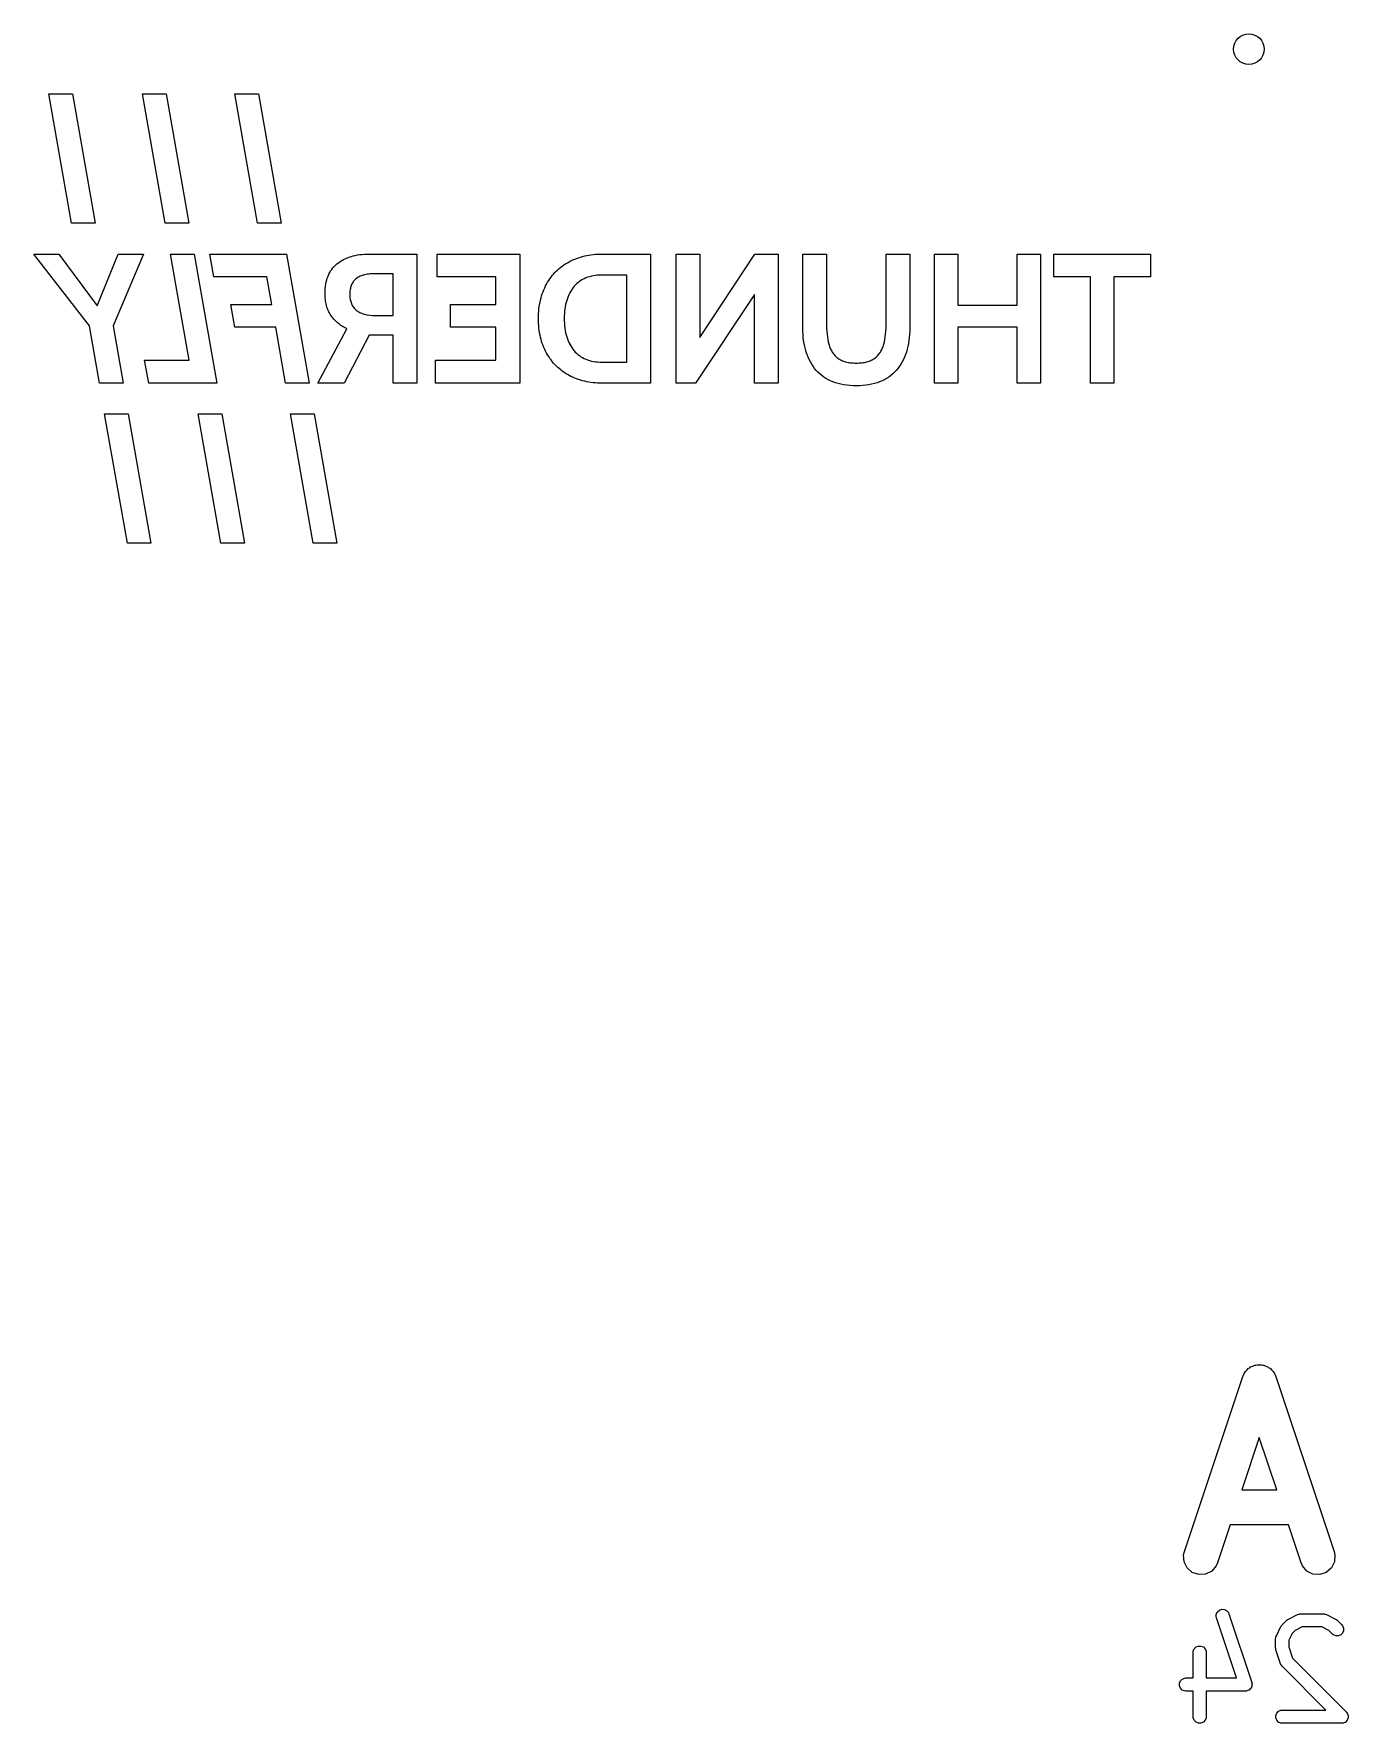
# Model space of a CAD drawing. Extents: x 4.93 to 6.58, y -5.82 to -4.17.
# Drawn here: x 4.926 to 5.517, y -4.97 to -4.21 of the extents above; entities that cross this region are included whole.
import ezdxf

# ---------------------------------------------------------------- set-up
doc = ezdxf.new("R2010")
doc.units = 0
doc.header["$MEASUREMENT"] = 0
doc.layers.add('BLACK', color=7, linetype='CONTINUOUS')

msp = doc.modelspace()

# ---------------------------------------------------------------- linework, layer by layer
at = {"layer": 'BLACK', "linetype": 'CONTINUOUS'}
for p, q in [((4.94272, -4.2948), (4.93251, -4.23669)), ((4.93251, -4.23669), (4.94313, -4.23669)), ((4.94313, -4.23669), (4.95334, -4.2948)), ((4.98479, -4.2948), (4.97458, -4.23669)), ((4.97458, -4.23669), (4.98521, -4.23669)), ((4.98521, -4.23669), (4.99542, -4.2948)), ((5.02642, -4.2948), (5.01621, -4.23669)), ((5.01621, -4.23669), (5.02684, -4.23669)), ((5.02684, -4.23669), (5.03704, -4.2948)), ((4.95334, -4.2948), (4.94272, -4.2948)), ((4.99542, -4.2948), (4.98479, -4.2948)), ((5.03704, -4.2948), (5.02642, -4.2948)), ((4.95077, -4.34107), (4.92571, -4.3087)), ((4.92571, -4.3087), (4.93699, -4.3087)), ((4.93699, -4.3087), (4.95426, -4.33194)), ((4.95426, -4.33194), (4.96372, -4.3087)), ((4.97501, -4.3087), (4.9614, -4.34107)), ((4.96372, -4.3087), (4.97501, -4.3087)), ((4.99565, -4.35651), (4.98726, -4.3087)), ((4.98726, -4.3087), (4.99789, -4.3087)), ((4.99789, -4.3087), (5.0081, -4.3668)), ((5.00679, -4.31899), (5.00497, -4.3087)), ((5.00497, -4.3087), (5.03941, -4.3087)), ((5.03941, -4.3087), (5.04962, -4.3668)), ((5.05929, -4.31633), (5.05977, -4.31563)), ((5.05977, -4.31563), (5.0603, -4.31496)), ((5.0603, -4.31496), (5.06086, -4.31432)), ((5.06086, -4.31432), (5.06147, -4.31371)), ((5.06147, -4.31371), (5.06212, -4.31314)), ((5.06212, -4.31314), (5.0628, -4.3126)), ((5.0628, -4.3126), (5.06352, -4.3121)), ((5.06352, -4.3121), (5.06426, -4.31163)), ((5.06426, -4.31163), (5.06504, -4.3112)), ((5.06504, -4.3112), (5.06585, -4.3108)), ((5.06585, -4.3108), (5.06669, -4.31043)), ((5.06669, -4.31043), (5.06756, -4.31011)), ((5.06756, -4.31011), (5.06846, -4.30981)), ((5.06846, -4.30981), (5.06939, -4.30955)), ((5.06939, -4.30955), (5.07035, -4.30932)), ((5.07035, -4.30932), (5.07134, -4.30913)), ((5.07134, -4.30913), (5.07237, -4.30898)), ((5.07237, -4.30898), (5.07342, -4.30886)), ((5.07342, -4.30886), (5.07451, -4.30877)), ((5.07451, -4.30877), (5.07562, -4.30872)), ((5.07562, -4.30872), (5.07677, -4.3087)), ((5.07677, -4.3087), (5.09802, -4.3087)), ((5.09802, -4.3087), (5.09802, -4.33634)), ((5.10725, -4.31899), (5.10725, -4.3087)), ((5.10725, -4.3087), (5.14443, -4.3087)), ((5.14443, -4.3087), (5.14443, -4.3668)), ((5.16081, -4.31644), (5.16146, -4.31583)), ((5.16146, -4.31583), (5.16213, -4.31523)), ((5.16213, -4.31523), (5.16282, -4.31467)), ((5.16282, -4.31467), (5.16353, -4.31412)), ((5.16353, -4.31412), (5.16427, -4.3136)), ((5.16427, -4.3136), (5.16503, -4.31311)), ((5.16503, -4.31311), (5.16581, -4.31263)), ((5.16581, -4.31263), (5.16661, -4.31219)), ((5.16661, -4.31219), (5.16743, -4.31176)), ((5.16743, -4.31176), (5.16827, -4.31137)), ((5.16827, -4.31137), (5.16912, -4.311)), ((5.16912, -4.311), (5.16998, -4.31066)), ((5.16998, -4.31066), (5.17086, -4.31035)), ((5.17086, -4.31035), (5.17175, -4.31006)), ((5.17175, -4.31006), (5.17266, -4.3098)), ((5.17266, -4.3098), (5.17358, -4.30957)), ((5.17358, -4.30957), (5.17451, -4.30937)), ((5.17451, -4.30937), (5.17546, -4.30919)), ((5.17546, -4.30919), (5.17642, -4.30904)), ((5.17642, -4.30904), (5.17739, -4.30892)), ((5.17739, -4.30892), (5.17838, -4.30882)), ((5.17838, -4.30882), (5.17938, -4.30875)), ((5.17938, -4.30875), (5.1804, -4.30871)), ((5.1804, -4.30871), (5.18143, -4.3087)), ((5.18143, -4.3087), (5.20318, -4.3087)), ((5.20318, -4.3087), (5.20318, -4.35734)), ((5.21476, -4.3668), (5.21476, -4.3087)), ((5.21476, -4.3087), (5.22539, -4.3087)), ((5.22539, -4.34622), (5.25021, -4.3087)), ((5.22539, -4.3087), (5.22539, -4.34622)), ((5.25021, -4.3087), (5.26067, -4.3087)), ((5.26067, -4.3087), (5.26067, -4.3668)), ((5.27172, -4.3419), (5.27172, -4.3087)), ((5.27172, -4.3087), (5.28235, -4.3087)), ((5.28235, -4.3087), (5.28235, -4.33916)), ((5.30924, -4.33916), (5.30924, -4.3087)), ((5.30924, -4.3087), (5.31987, -4.3087)), ((5.31987, -4.3087), (5.31987, -4.3419)), ((5.33092, -4.3668), (5.33092, -4.3087)), ((5.33092, -4.3087), (5.34155, -4.3087)), ((5.34155, -4.3087), (5.34155, -4.33169)), ((5.36811, -4.33169), (5.36811, -4.3087)), ((5.36811, -4.3087), (5.37873, -4.3087)), ((5.37873, -4.3087), (5.37873, -4.3668)), ((5.38469, -4.31899), (5.38469, -4.3087)), ((5.38469, -4.3087), (5.42819, -4.3087)), ((5.42819, -4.3087), (5.42819, -4.31899)), ((5.03053, -4.31899), (5.00679, -4.31899)), ((5.03277, -4.33136), (5.03053, -4.31899)), ((5.05684, -4.32419), (5.05695, -4.32318)), ((5.05695, -4.32318), (5.0571, -4.32221)), ((5.0571, -4.32221), (5.05728, -4.32127)), ((5.05728, -4.32127), (5.05751, -4.32036)), ((5.05751, -4.32036), (5.05779, -4.31949)), ((5.05779, -4.31949), (5.0581, -4.31865)), ((5.0581, -4.31865), (5.05845, -4.31784)), ((5.05845, -4.31784), (5.05885, -4.31707)), ((5.05885, -4.31707), (5.05929, -4.31633)), ((5.06839, -4.32331), (5.06826, -4.32376)), ((5.06855, -4.32286), (5.06839, -4.32331)), ((5.06873, -4.32244), (5.06855, -4.32286)), ((5.06892, -4.32203), (5.06873, -4.32244)), ((5.06914, -4.32164), (5.06892, -4.32203)), ((5.06938, -4.32127), (5.06914, -4.32164)), ((5.06964, -4.32091), (5.06938, -4.32127)), ((5.06992, -4.32057), (5.06964, -4.32091)), ((5.07022, -4.32025), (5.06992, -4.32057)), ((5.07054, -4.31995), (5.07022, -4.32025)), ((5.07089, -4.31966), (5.07054, -4.31995)), ((5.07126, -4.31939), (5.07089, -4.31966)), ((5.07165, -4.31914), (5.07126, -4.31939)), ((5.07208, -4.31891), (5.07165, -4.31914)), ((5.07253, -4.3187), (5.07208, -4.31891)), ((5.073, -4.31851), (5.07253, -4.3187)), ((5.0735, -4.31833), (5.073, -4.31851)), ((5.07403, -4.31817), (5.0735, -4.31833)), ((5.07458, -4.31803), (5.07403, -4.31817)), ((5.07516, -4.31791), (5.07458, -4.31803)), ((5.07576, -4.31781), (5.07516, -4.31791)), ((5.07639, -4.31773), (5.07576, -4.31781)), ((5.07705, -4.31767), (5.07639, -4.31773)), ((5.07773, -4.31762), (5.07705, -4.31767)), ((5.07844, -4.31759), (5.07773, -4.31762)), ((5.07917, -4.31758), (5.07844, -4.31759)), ((5.08739, -4.31758), (5.07917, -4.31758)), ((5.08739, -4.33634), (5.08739, -4.31758)), ((5.13356, -4.31899), (5.10725, -4.31899)), ((5.13356, -4.33136), (5.13356, -4.31899)), ((5.15559, -4.32391), (5.156, -4.32306)), ((5.156, -4.32306), (5.15645, -4.32223)), ((5.15645, -4.32223), (5.15691, -4.32142)), ((5.15691, -4.32142), (5.1574, -4.32064)), ((5.1574, -4.32064), (5.15792, -4.31988)), ((5.15792, -4.31988), (5.15845, -4.31914)), ((5.15845, -4.31914), (5.15901, -4.31843)), ((5.15901, -4.31843), (5.15959, -4.31774)), ((5.15959, -4.31774), (5.16019, -4.31708)), ((5.16019, -4.31708), (5.16081, -4.31644)), ((5.16877, -4.32335), (5.16824, -4.32401)), ((5.16933, -4.32272), (5.16877, -4.32335)), ((5.16992, -4.32214), (5.16933, -4.32272)), ((5.17054, -4.32159), (5.16992, -4.32214)), ((5.1712, -4.32108), (5.17054, -4.32159)), ((5.17188, -4.32062), (5.1712, -4.32108)), ((5.17259, -4.32019), (5.17188, -4.32062)), ((5.17334, -4.3198), (5.17259, -4.32019)), ((5.17412, -4.31946), (5.17334, -4.3198)), ((5.17492, -4.31916), (5.17412, -4.31946)), ((5.17576, -4.31889), (5.17492, -4.31916)), ((5.17663, -4.31867), (5.17576, -4.31889)), ((5.17753, -4.31849), (5.17663, -4.31867)), ((5.17846, -4.31835), (5.17753, -4.31849)), ((5.17942, -4.31824), (5.17846, -4.31835)), ((5.18041, -4.31818), (5.17942, -4.31824)), ((5.18143, -4.31816), (5.18041, -4.31818)), ((5.19255, -4.31816), (5.18143, -4.31816)), ((5.19255, -4.35734), (5.19255, -4.31816)), ((5.40113, -4.31899), (5.38469, -4.31899)), ((5.40113, -4.3668), (5.40113, -4.31899)), ((5.42819, -4.31899), (5.41175, -4.31899)), ((5.41175, -4.31899), (5.41175, -4.3668)), ((5.05676, -4.3263), (5.05678, -4.32522)), ((5.05677, -4.32705), (5.05676, -4.3263)), ((5.0568, -4.32778), (5.05677, -4.32705)), ((5.05678, -4.32522), (5.05684, -4.32419)), ((5.05685, -4.32849), (5.0568, -4.32778)), ((5.05692, -4.32919), (5.05685, -4.32849)), ((5.05701, -4.32987), (5.05692, -4.32919)), ((5.05712, -4.33053), (5.05701, -4.32987)), ((5.05725, -4.33118), (5.05712, -4.33053)), ((5.05741, -4.33181), (5.05725, -4.33118)), ((5.0679, -4.32632), (5.06789, -4.32688)), ((5.06789, -4.32688), (5.0679, -4.32746)), ((5.06793, -4.32577), (5.0679, -4.32632)), ((5.0679, -4.32746), (5.06793, -4.32802)), ((5.06798, -4.32524), (5.06793, -4.32577)), ((5.06793, -4.32802), (5.06799, -4.32857)), ((5.06805, -4.32473), (5.06798, -4.32524)), ((5.06799, -4.32857), (5.06807, -4.3291)), ((5.06815, -4.32424), (5.06805, -4.32473)), ((5.06807, -4.3291), (5.06817, -4.3296)), ((5.06826, -4.32376), (5.06815, -4.32424)), ((5.06817, -4.3296), (5.0683, -4.33009)), ((5.0683, -4.33009), (5.06845, -4.33057)), ((5.06845, -4.33057), (5.06862, -4.33102)), ((5.06862, -4.33102), (5.06881, -4.33145)), ((5.15331, -4.33137), (5.15349, -4.33037)), ((5.15349, -4.33037), (5.15371, -4.32939)), ((5.15371, -4.32939), (5.15395, -4.32843)), ((5.15395, -4.32843), (5.15422, -4.32749)), ((5.15422, -4.32749), (5.15452, -4.32656)), ((5.15452, -4.32656), (5.15485, -4.32566)), ((5.15485, -4.32566), (5.1552, -4.32477)), ((5.1552, -4.32477), (5.15559, -4.32391)), ((5.16525, -4.33046), (5.16503, -4.33141)), ((5.1655, -4.32954), (5.16525, -4.33046)), ((5.16579, -4.32866), (5.1655, -4.32954)), ((5.16612, -4.32781), (5.16579, -4.32866)), ((5.16647, -4.32699), (5.16612, -4.32781)), ((5.16686, -4.3262), (5.16647, -4.32699)), ((5.16729, -4.32544), (5.16686, -4.3262)), ((5.16775, -4.32471), (5.16729, -4.32544)), ((5.16824, -4.32401), (5.16775, -4.32471)), ((5.25004, -4.32696), (5.22348, -4.3668)), ((5.25004, -4.3668), (5.25004, -4.32696)), ((5.01617, -4.34165), (5.01435, -4.33136)), ((5.01435, -4.33136), (5.03277, -4.33136)), ((5.05758, -4.33242), (5.05741, -4.33181)), ((5.05777, -4.33301), (5.05758, -4.33242)), ((5.05798, -4.33359), (5.05777, -4.33301)), ((5.05821, -4.33415), (5.05798, -4.33359)), ((5.05846, -4.33469), (5.05821, -4.33415)), ((5.05873, -4.33522), (5.05846, -4.33469)), ((5.05902, -4.33573), (5.05873, -4.33522)), ((5.05934, -4.33622), (5.05902, -4.33573)), ((5.05967, -4.33669), (5.05934, -4.33622)), ((5.06001, -4.33716), (5.05967, -4.33669)), ((5.06038, -4.33761), (5.06001, -4.33716)), ((5.06076, -4.33805), (5.06038, -4.33761)), ((5.06116, -4.33848), (5.06076, -4.33805)), ((5.06157, -4.3389), (5.06116, -4.33848)), ((5.062, -4.3393), (5.06157, -4.3389)), ((5.06881, -4.33145), (5.06903, -4.33187)), ((5.06903, -4.33187), (5.06927, -4.33227)), ((5.06927, -4.33227), (5.06953, -4.33264)), ((5.06953, -4.33264), (5.06982, -4.333)), ((5.06982, -4.333), (5.07013, -4.33335)), ((5.07013, -4.33335), (5.07046, -4.33367)), ((5.07046, -4.33367), (5.07081, -4.33397)), ((5.07081, -4.33397), (5.07119, -4.33426)), ((5.07119, -4.33426), (5.07159, -4.33453)), ((5.07159, -4.33453), (5.07201, -4.33478)), ((5.07201, -4.33478), (5.07246, -4.33501)), ((5.07246, -4.33501), (5.07293, -4.33522)), ((5.07293, -4.33522), (5.07342, -4.33542)), ((5.07342, -4.33542), (5.07393, -4.33559)), ((5.07393, -4.33559), (5.07447, -4.33575)), ((5.07447, -4.33575), (5.07561, -4.33601)), ((5.07561, -4.33601), (5.07685, -4.33619)), ((5.07685, -4.33619), (5.07817, -4.3363)), ((5.07817, -4.3363), (5.07959, -4.33634)), ((5.07959, -4.33634), (5.08739, -4.33634)), ((5.09802, -4.33634), (5.09802, -4.3668)), ((5.11314, -4.34165), (5.11314, -4.33136)), ((5.11314, -4.33136), (5.13356, -4.33136)), ((5.15279, -4.33775), (5.15281, -4.33664)), ((5.15281, -4.33886), (5.15279, -4.33775)), ((5.15281, -4.33664), (5.15285, -4.33555)), ((5.15285, -4.33996), (5.15281, -4.33886)), ((5.15285, -4.33555), (5.15292, -4.33448)), ((5.15292, -4.33448), (5.15302, -4.33342)), ((5.15302, -4.33342), (5.15315, -4.33238)), ((5.15315, -4.33238), (5.15331, -4.33137)), ((5.16443, -4.33662), (5.16441, -4.33775)), ((5.16441, -4.33775), (5.16443, -4.33889)), ((5.16448, -4.33551), (5.16443, -4.33662)), ((5.16443, -4.33889), (5.16448, -4.33999)), ((5.16457, -4.33444), (5.16448, -4.33551)), ((5.16469, -4.3334), (5.16457, -4.33444)), ((5.16484, -4.33239), (5.16469, -4.3334)), ((5.16503, -4.33141), (5.16484, -4.33239)), ((5.34155, -4.33169), (5.36811, -4.33169)), ((4.95534, -4.3668), (4.95077, -4.34107)), ((4.9614, -4.34107), (4.96588, -4.3668)), ((5.0346, -4.34165), (5.01617, -4.34165)), ((5.039, -4.3668), (5.0346, -4.34165)), ((5.05352, -4.3668), (5.06664, -4.3424)), ((5.06245, -4.33969), (5.062, -4.3393)), ((5.06291, -4.34007), (5.06245, -4.33969)), ((5.0634, -4.34044), (5.06291, -4.34007)), ((5.06389, -4.3408), (5.0634, -4.34044)), ((5.06441, -4.34114), (5.06389, -4.3408)), ((5.06494, -4.34148), (5.06441, -4.34114)), ((5.06549, -4.3418), (5.06494, -4.34148)), ((5.0766, -4.34522), (5.0654, -4.3668)), ((5.06606, -4.3421), (5.06549, -4.3418)), ((5.06664, -4.3424), (5.06606, -4.3421)), ((5.08739, -4.34522), (5.0766, -4.34522)), ((5.08739, -4.3668), (5.08739, -4.34522)), ((5.13356, -4.34165), (5.11314, -4.34165)), ((5.13356, -4.35651), (5.13356, -4.34165)), ((5.15292, -4.34103), (5.15285, -4.33996)), ((5.15302, -4.34208), (5.15292, -4.34103)), ((5.15315, -4.34312), (5.15302, -4.34208)), ((5.15331, -4.34414), (5.15315, -4.34312)), ((5.15349, -4.34514), (5.15331, -4.34414)), ((5.15371, -4.34612), (5.15349, -4.34514)), ((5.15395, -4.34708), (5.15371, -4.34612)), ((5.16448, -4.33999), (5.16457, -4.34107)), ((5.16457, -4.34107), (5.16469, -4.34211)), ((5.16469, -4.34211), (5.16484, -4.34312)), ((5.16484, -4.34312), (5.16503, -4.3441)), ((5.16503, -4.3441), (5.16525, -4.34504)), ((5.16525, -4.34504), (5.1655, -4.34596)), ((5.1655, -4.34596), (5.16579, -4.34684)), ((5.27175, -4.34341), (5.27172, -4.3419)), ((5.27182, -4.34487), (5.27175, -4.34341)), ((5.27194, -4.34629), (5.27182, -4.34487)), ((5.2721, -4.34767), (5.27194, -4.34629)), ((5.28235, -4.33916), (5.28236, -4.34065)), ((5.28236, -4.34065), (5.28242, -4.34207)), ((5.28242, -4.34207), (5.2825, -4.34342)), ((5.2825, -4.34342), (5.28262, -4.34472)), ((5.28262, -4.34472), (5.28277, -4.34594)), ((5.28277, -4.34594), (5.28295, -4.34711)), ((5.30863, -4.34711), (5.30882, -4.34594)), ((5.30882, -4.34594), (5.30897, -4.34472)), ((5.30897, -4.34472), (5.30909, -4.34342)), ((5.30909, -4.34342), (5.30917, -4.34207)), ((5.30917, -4.34207), (5.30922, -4.34065)), ((5.30922, -4.34065), (5.30924, -4.33916)), ((5.31965, -4.34629), (5.31949, -4.34767)), ((5.31977, -4.34487), (5.31965, -4.34629)), ((5.31984, -4.34341), (5.31977, -4.34487)), ((5.31987, -4.3419), (5.31984, -4.34341)), ((5.36811, -4.34165), (5.34155, -4.34165)), ((5.34155, -4.34165), (5.34155, -4.3668)), ((5.36811, -4.3668), (5.36811, -4.34165)), ((5.15422, -4.34802), (5.15395, -4.34708)), ((5.15452, -4.34894), (5.15422, -4.34802)), ((5.15485, -4.34985), (5.15452, -4.34894)), ((5.1552, -4.35073), (5.15485, -4.34985)), ((5.15559, -4.3516), (5.1552, -4.35073)), ((5.156, -4.35245), (5.15559, -4.3516)), ((5.15645, -4.35327), (5.156, -4.35245)), ((5.15691, -4.35408), (5.15645, -4.35327)), ((5.1574, -4.35487), (5.15691, -4.35408)), ((5.16579, -4.34684), (5.16612, -4.3477)), ((5.16612, -4.3477), (5.16647, -4.34852)), ((5.16647, -4.34852), (5.16686, -4.34931)), ((5.16686, -4.34931), (5.16729, -4.35007)), ((5.16729, -4.35007), (5.16775, -4.35079)), ((5.16775, -4.35079), (5.16824, -4.35149)), ((5.16824, -4.35149), (5.16877, -4.35215)), ((5.16877, -4.35215), (5.16933, -4.35278)), ((5.16933, -4.35278), (5.16992, -4.35337)), ((5.16992, -4.35337), (5.17054, -4.35392)), ((5.17054, -4.35392), (5.1712, -4.35442)), ((5.27232, -4.34901), (5.2721, -4.34767)), ((5.27258, -4.35031), (5.27232, -4.34901)), ((5.27288, -4.35157), (5.27258, -4.35031)), ((5.27324, -4.35279), (5.27288, -4.35157)), ((5.27364, -4.35396), (5.27324, -4.35279)), ((5.27409, -4.3551), (5.27364, -4.35396)), ((5.28295, -4.34711), (5.28317, -4.34821)), ((5.28317, -4.34821), (5.28343, -4.34925)), ((5.28343, -4.34925), (5.28357, -4.34974)), ((5.28357, -4.34974), (5.28373, -4.35023)), ((5.28373, -4.35023), (5.2839, -4.3507)), ((5.2839, -4.3507), (5.28408, -4.35115)), ((5.28408, -4.35115), (5.28428, -4.35159)), ((5.28428, -4.35159), (5.2845, -4.35202)), ((5.2845, -4.35202), (5.28473, -4.35243)), ((5.28473, -4.35243), (5.28497, -4.35283)), ((5.28497, -4.35283), (5.28523, -4.35321)), ((5.28523, -4.35321), (5.28551, -4.35358)), ((5.28551, -4.35358), (5.28579, -4.35394)), ((5.28579, -4.35394), (5.2861, -4.35428)), ((5.30549, -4.35428), (5.3058, -4.35394)), ((5.3058, -4.35394), (5.30608, -4.35358)), ((5.30608, -4.35358), (5.30636, -4.35321)), ((5.30636, -4.35321), (5.30662, -4.35283)), ((5.30662, -4.35283), (5.30686, -4.35243)), ((5.30686, -4.35243), (5.30709, -4.35202)), ((5.30709, -4.35202), (5.30731, -4.35159)), ((5.30731, -4.35159), (5.30751, -4.35115)), ((5.30751, -4.35115), (5.30769, -4.3507)), ((5.30769, -4.3507), (5.30786, -4.35023)), ((5.30786, -4.35023), (5.30802, -4.34974)), ((5.30802, -4.34974), (5.30816, -4.34925)), ((5.30816, -4.34925), (5.30842, -4.34821)), ((5.30842, -4.34821), (5.30863, -4.34711)), ((5.31795, -4.35396), (5.3175, -4.3551)), ((5.31835, -4.35279), (5.31795, -4.35396)), ((5.31871, -4.35157), (5.31835, -4.35279)), ((5.31901, -4.35031), (5.31871, -4.35157)), ((5.31927, -4.34901), (5.31901, -4.35031)), ((5.31949, -4.34767), (5.31927, -4.34901)), ((4.97742, -4.3668), (4.9756, -4.35651)), ((4.9756, -4.35651), (4.99565, -4.35651)), ((5.10642, -4.3668), (5.10642, -4.35651)), ((5.10642, -4.35651), (5.13356, -4.35651)), ((5.15792, -4.35563), (5.1574, -4.35487)), ((5.15845, -4.35636), (5.15792, -4.35563)), ((5.15901, -4.35707), (5.15845, -4.35636)), ((5.15959, -4.35776), (5.15901, -4.35707)), ((5.16019, -4.35842), (5.15959, -4.35776)), ((5.16081, -4.35906), (5.16019, -4.35842)), ((5.16146, -4.35968), (5.16081, -4.35906)), ((5.16213, -4.36027), (5.16146, -4.35968)), ((5.16282, -4.36084), (5.16213, -4.36027)), ((5.16353, -4.36138), (5.16282, -4.36084)), ((5.16427, -4.3619), (5.16353, -4.36138)), ((5.1712, -4.35442), (5.17188, -4.35489)), ((5.17188, -4.35489), (5.17259, -4.35532)), ((5.17259, -4.35532), (5.17334, -4.3557)), ((5.17334, -4.3557), (5.17412, -4.35605)), ((5.17412, -4.35605), (5.17492, -4.35635)), ((5.17492, -4.35635), (5.17576, -4.35661)), ((5.17576, -4.35661), (5.17663, -4.35683)), ((5.17663, -4.35683), (5.17753, -4.35702)), ((5.17753, -4.35702), (5.17846, -4.35716)), ((5.17846, -4.35716), (5.17942, -4.35726)), ((5.17942, -4.35726), (5.18041, -4.35732)), ((5.18041, -4.35732), (5.18143, -4.35734)), ((5.18143, -4.35734), (5.19255, -4.35734)), ((5.20318, -4.35734), (5.20318, -4.3668)), ((5.27459, -4.35619), (5.27409, -4.3551)), ((5.27513, -4.35724), (5.27459, -4.35619)), ((5.27572, -4.35825), (5.27513, -4.35724)), ((5.27636, -4.35922), (5.27572, -4.35825)), ((5.27705, -4.36015), (5.27636, -4.35922)), ((5.27778, -4.36104), (5.27705, -4.36015)), ((5.27856, -4.36188), (5.27778, -4.36104)), ((5.2861, -4.35428), (5.28641, -4.35461)), ((5.28641, -4.35461), (5.28675, -4.35493)), ((5.28675, -4.35493), (5.28709, -4.35523)), ((5.28709, -4.35523), (5.28745, -4.35552)), ((5.28745, -4.35552), (5.28783, -4.35579)), ((5.28783, -4.35579), (5.28823, -4.35604)), ((5.28823, -4.35604), (5.28864, -4.35628)), ((5.28864, -4.35628), (5.28908, -4.3565)), ((5.28908, -4.3565), (5.28953, -4.3567)), ((5.28953, -4.3567), (5.29001, -4.35688)), ((5.29001, -4.35688), (5.2905, -4.35705)), ((5.2905, -4.35705), (5.29101, -4.3572)), ((5.29101, -4.3572), (5.29154, -4.35733)), ((5.29154, -4.35733), (5.29209, -4.35744)), ((5.29209, -4.35744), (5.29266, -4.35754)), ((5.29266, -4.35754), (5.29325, -4.35762)), ((5.29325, -4.35762), (5.29386, -4.35768)), ((5.29386, -4.35768), (5.29448, -4.35772)), ((5.29448, -4.35772), (5.29513, -4.35775)), ((5.29513, -4.35775), (5.29579, -4.35776)), ((5.29579, -4.35776), (5.29646, -4.35775)), ((5.29646, -4.35775), (5.2971, -4.35772)), ((5.2971, -4.35772), (5.29773, -4.35768)), ((5.29773, -4.35768), (5.29834, -4.35762)), ((5.29834, -4.35762), (5.29893, -4.35754)), ((5.29893, -4.35754), (5.2995, -4.35744)), ((5.2995, -4.35744), (5.30005, -4.35733)), ((5.30005, -4.35733), (5.30058, -4.3572)), ((5.30058, -4.3572), (5.30109, -4.35705)), ((5.30109, -4.35705), (5.30158, -4.35688)), ((5.30158, -4.35688), (5.30206, -4.3567)), ((5.30206, -4.3567), (5.30251, -4.3565)), ((5.30251, -4.3565), (5.30294, -4.35628)), ((5.30294, -4.35628), (5.30336, -4.35604)), ((5.30336, -4.35604), (5.30376, -4.35579)), ((5.30376, -4.35579), (5.30414, -4.35552)), ((5.30414, -4.35552), (5.3045, -4.35523)), ((5.3045, -4.35523), (5.30484, -4.35493)), ((5.30484, -4.35493), (5.30518, -4.35461)), ((5.30518, -4.35461), (5.30549, -4.35428)), ((5.31381, -4.36104), (5.31303, -4.36188)), ((5.31454, -4.36015), (5.31381, -4.36104)), ((5.31523, -4.35922), (5.31454, -4.36015)), ((5.31587, -4.35825), (5.31523, -4.35922)), ((5.31646, -4.35724), (5.31587, -4.35825)), ((5.317, -4.35619), (5.31646, -4.35724)), ((5.3175, -4.3551), (5.317, -4.35619)), ((4.96588, -4.3668), (4.95534, -4.3668)), ((5.0081, -4.3668), (4.97742, -4.3668)), ((5.04962, -4.3668), (5.039, -4.3668)), ((5.0654, -4.3668), (5.05352, -4.3668)), ((5.09802, -4.3668), (5.08739, -4.3668)), ((5.14443, -4.3668), (5.10642, -4.3668)), ((5.16503, -4.3624), (5.16427, -4.3619)), ((5.16581, -4.36287), (5.16503, -4.3624)), ((5.16661, -4.36332), (5.16581, -4.36287)), ((5.16743, -4.36374), (5.16661, -4.36332)), ((5.16827, -4.36414), (5.16743, -4.36374)), ((5.16912, -4.3645), (5.16827, -4.36414)), ((5.16998, -4.36484), (5.16912, -4.3645)), ((5.17086, -4.36516), (5.16998, -4.36484)), ((5.17175, -4.36544), (5.17086, -4.36516)), ((5.17266, -4.3657), (5.17175, -4.36544)), ((5.17358, -4.36593), (5.17266, -4.3657)), ((5.17451, -4.36614), (5.17358, -4.36593)), ((5.17546, -4.36632), (5.17451, -4.36614)), ((5.17642, -4.36646), (5.17546, -4.36632)), ((5.17739, -4.36659), (5.17642, -4.36646)), ((5.17838, -4.36668), (5.17739, -4.36659)), ((5.17938, -4.36675), (5.17838, -4.36668)), ((5.1804, -4.36679), (5.17938, -4.36675)), ((5.18143, -4.3668), (5.1804, -4.36679)), ((5.20318, -4.3668), (5.18143, -4.3668)), ((5.22348, -4.3668), (5.21476, -4.3668)), ((5.26067, -4.3668), (5.25004, -4.3668)), ((5.27939, -4.36266), (5.27856, -4.36188)), ((5.28026, -4.36339), (5.27939, -4.36266)), ((5.28118, -4.36407), (5.28026, -4.36339)), ((5.28214, -4.36469), (5.28118, -4.36407)), ((5.28316, -4.36526), (5.28214, -4.36469)), ((5.28421, -4.36577), (5.28316, -4.36526)), ((5.28531, -4.36623), (5.28421, -4.36577)), ((5.28646, -4.36664), (5.28531, -4.36623)), ((5.28766, -4.36699), (5.28646, -4.36664)), ((5.2889, -4.36729), (5.28766, -4.36699)), ((5.29019, -4.36753), (5.2889, -4.36729)), ((5.29152, -4.36772), (5.29019, -4.36753)), ((5.2929, -4.36786), (5.29152, -4.36772)), ((5.29432, -4.36794), (5.2929, -4.36786)), ((5.29579, -4.36797), (5.29432, -4.36794)), ((5.29726, -4.36794), (5.29579, -4.36797)), ((5.29869, -4.36786), (5.29726, -4.36794)), ((5.30007, -4.36772), (5.29869, -4.36786)), ((5.3014, -4.36753), (5.30007, -4.36772)), ((5.30269, -4.36729), (5.3014, -4.36753)), ((5.30393, -4.36699), (5.30269, -4.36729)), ((5.30513, -4.36664), (5.30393, -4.36699)), ((5.30627, -4.36623), (5.30513, -4.36664)), ((5.30738, -4.36577), (5.30627, -4.36623)), ((5.30843, -4.36526), (5.30738, -4.36577)), ((5.30944, -4.36469), (5.30843, -4.36526)), ((5.31041, -4.36407), (5.30944, -4.36469)), ((5.31133, -4.36339), (5.31041, -4.36407)), ((5.3122, -4.36266), (5.31133, -4.36339)), ((5.31303, -4.36188), (5.3122, -4.36266)), ((5.34155, -4.3668), (5.33092, -4.3668)), ((5.37873, -4.3668), (5.36811, -4.3668)), ((5.41175, -4.3668), (5.40113, -4.3668)), ((4.96782, -4.43869), (4.9576, -4.38059)), ((4.9576, -4.38059), (4.96823, -4.38059)), ((4.96823, -4.38059), (4.97844, -4.43869)), ((5.00984, -4.43869), (4.99963, -4.38059)), ((4.99963, -4.38059), (5.01026, -4.38059)), ((5.01026, -4.38059), (5.02047, -4.43869)), ((5.05148, -4.43869), (5.04127, -4.38059)), ((5.04127, -4.38059), (5.05189, -4.38059)), ((5.05189, -4.38059), (5.0621, -4.43869)), ((4.97844, -4.43869), (4.96782, -4.43869)), ((5.02047, -4.43869), (5.00984, -4.43869)), ((5.0621, -4.43869), (5.05148, -4.43869)), ((5.47165, -4.81065), (5.4723, -4.8099)), ((5.4723, -4.8099), (5.4728, -4.80965)), ((5.4728, -4.80965), (5.47323, -4.80928)), ((5.47323, -4.80928), (5.47417, -4.80897)), ((5.47417, -4.80897), (5.47505, -4.80853)), ((5.47505, -4.80853), (5.47561, -4.80849)), ((5.47561, -4.80849), (5.47614, -4.80831)), ((5.47614, -4.80831), (5.47713, -4.80838)), ((5.47713, -4.80838), (5.47811, -4.80831)), ((5.47811, -4.80831), (5.47865, -4.80849)), ((5.47865, -4.80849), (5.47921, -4.80853)), ((5.47921, -4.80853), (5.48009, -4.80897)), ((5.48009, -4.80897), (5.48103, -4.80928)), ((5.48103, -4.80928), (5.48145, -4.80965)), ((5.48145, -4.80965), (5.48196, -4.8099)), ((5.48196, -4.8099), (5.4826, -4.81065)), ((5.44341, -4.89237), (5.46966, -4.81363)), ((5.46966, -4.81363), (5.47029, -4.81222)), ((5.47029, -4.81222), (5.47066, -4.8118)), ((5.47066, -4.8118), (5.47091, -4.81129)), ((5.47091, -4.81129), (5.47165, -4.81065)), ((5.4826, -4.81065), (5.48335, -4.81129)), ((5.48335, -4.81129), (5.4836, -4.8118)), ((5.4836, -4.8118), (5.48397, -4.81222)), ((5.48397, -4.81222), (5.4846, -4.81363)), ((5.4846, -4.81363), (5.51084, -4.89237)), ((5.47713, -4.84102), (5.4693, -4.86449)), ((5.48495, -4.86449), (5.47713, -4.84102)), ((5.4693, -4.86449), (5.48495, -4.86449)), ((5.46406, -4.88024), (5.45835, -4.89735)), ((5.4902, -4.88024), (5.46406, -4.88024)), ((5.4959, -4.89735), (5.4902, -4.88024)), ((5.44307, -4.89387), (5.44341, -4.89237)), ((5.51084, -4.89237), (5.51119, -4.89387)), ((5.44329, -4.89694), (5.44307, -4.89387)), ((5.44466, -4.89969), (5.44329, -4.89694)), ((5.44698, -4.9017), (5.44466, -4.89969)), ((5.45571, -4.90108), (5.45296, -4.90245)), ((5.45772, -4.89876), (5.45571, -4.90108)), ((5.45835, -4.89735), (5.45772, -4.89876)), ((5.49653, -4.89876), (5.4959, -4.89735)), ((5.49855, -4.90108), (5.49653, -4.89876)), ((5.50129, -4.90245), (5.49855, -4.90108)), ((5.50959, -4.89969), (5.50727, -4.9017)), ((5.51097, -4.89694), (5.50959, -4.89969)), ((5.51119, -4.89387), (5.51097, -4.89694)), ((5.4499, -4.90267), (5.44698, -4.9017)), ((5.45296, -4.90245), (5.4499, -4.90267)), ((5.50436, -4.90267), (5.50129, -4.90245)), ((5.50727, -4.9017), (5.50436, -4.90267)), ((5.4577, -4.92158), (5.45778, -4.92043)), ((5.45783, -4.92214), (5.4577, -4.92158)), ((5.45778, -4.92043), (5.4583, -4.9194)), ((5.46684, -4.94919), (5.45783, -4.92214)), ((5.4583, -4.9194), (5.45917, -4.91864)), ((5.45917, -4.91864), (5.46026, -4.91828)), ((5.46026, -4.91828), (5.46141, -4.91836)), ((5.46141, -4.91836), (5.46244, -4.91888)), ((5.46244, -4.91888), (5.4632, -4.91975)), ((5.4632, -4.91975), (5.46343, -4.92027)), ((5.46343, -4.92027), (5.47374, -4.95121)), ((5.48741, -4.92531), (5.48948, -4.92325)), ((5.48948, -4.92325), (5.4897, -4.92306)), ((5.4897, -4.92306), (5.48975, -4.923)), ((5.48975, -4.923), (5.48984, -4.92294)), ((5.48984, -4.92294), (5.48992, -4.92288)), ((5.48992, -4.92288), (5.49, -4.92285)), ((5.49, -4.92285), (5.49024, -4.92269)), ((5.49024, -4.92269), (5.49437, -4.92063)), ((5.49437, -4.92063), (5.49491, -4.92042)), ((5.49491, -4.92042), (5.49501, -4.92042)), ((5.49501, -4.92042), (5.49511, -4.92037)), ((5.49511, -4.92037), (5.49569, -4.92032)), ((5.49569, -4.92032), (5.506, -4.92032)), ((5.506, -4.92032), (5.50658, -4.92037)), ((5.50658, -4.92037), (5.50667, -4.92042)), ((5.50667, -4.92042), (5.50678, -4.92042)), ((5.50678, -4.92042), (5.50732, -4.92063)), ((5.50732, -4.92063), (5.51144, -4.92269)), ((5.51144, -4.92269), (5.51169, -4.92285)), ((5.51169, -4.92285), (5.51176, -4.92288)), ((5.51176, -4.92288), (5.51185, -4.92294)), ((5.51185, -4.92294), (5.51193, -4.923)), ((5.51193, -4.923), (5.51199, -4.92306)), ((5.51199, -4.92306), (5.51221, -4.92325)), ((5.51221, -4.92325), (5.51427, -4.92531)), ((5.48449, -4.93152), (5.48454, -4.93094)), ((5.48449, -4.93564), (5.48449, -4.93152)), ((5.48454, -4.93094), (5.48458, -4.93085)), ((5.48458, -4.93085), (5.48459, -4.93074)), ((5.48459, -4.93074), (5.4848, -4.9302)), ((5.4848, -4.9302), (5.48686, -4.92607)), ((5.48686, -4.92607), (5.48702, -4.92583)), ((5.48702, -4.92583), (5.48705, -4.92575)), ((5.48705, -4.92575), (5.48711, -4.92567)), ((5.48711, -4.92567), (5.48717, -4.92558)), ((5.48717, -4.92558), (5.48723, -4.92553)), ((5.48723, -4.92553), (5.48741, -4.92531)), ((5.49193, -4.92914), (5.49039, -4.93222)), ((5.49331, -4.92776), (5.49193, -4.92914)), ((5.49639, -4.92622), (5.49331, -4.92776)), ((5.5053, -4.92622), (5.49639, -4.92622)), ((5.50837, -4.92776), (5.5053, -4.92622)), ((5.5101, -4.92948), (5.50837, -4.92776)), ((5.51055, -4.92985), (5.5101, -4.92948)), ((5.51161, -4.93029), (5.51055, -4.92985)), ((5.51276, -4.93029), (5.51161, -4.93029)), ((5.51383, -4.92985), (5.51276, -4.93029)), ((5.51464, -4.92904), (5.51383, -4.92985)), ((5.51427, -4.92531), (5.51464, -4.92575)), ((5.51464, -4.92575), (5.51508, -4.92682)), ((5.51508, -4.92797), (5.51464, -4.92904)), ((5.51508, -4.92682), (5.51508, -4.92797)), ((5.44737, -4.93771), (5.44742, -4.93713)), ((5.44737, -4.94919), (5.44737, -4.93771)), ((5.44742, -4.93713), (5.44786, -4.93607)), ((5.44786, -4.93607), (5.44868, -4.93525)), ((5.44868, -4.93525), (5.44974, -4.93481)), ((5.44974, -4.93481), (5.45089, -4.93481)), ((5.45089, -4.93481), (5.45196, -4.93525)), ((5.45196, -4.93525), (5.45277, -4.93607)), ((5.45277, -4.93607), (5.45321, -4.93713)), ((5.45321, -4.93713), (5.45327, -4.93771)), ((5.45327, -4.93771), (5.45327, -4.94919)), ((5.48452, -4.93594), (5.48449, -4.93564)), ((5.48451, -4.93601), (5.48452, -4.93594)), ((5.48453, -4.93612), (5.48451, -4.93601)), ((5.48454, -4.93622), (5.48453, -4.93612)), ((5.48457, -4.93629), (5.48454, -4.93622)), ((5.48464, -4.93658), (5.48457, -4.93629)), ((5.4867, -4.94276), (5.48464, -4.93658)), ((5.49039, -4.93222), (5.49039, -4.93517)), ((5.49039, -4.93517), (5.49208, -4.94024)), ((5.48694, -4.94329), (5.4867, -4.94276)), ((5.48701, -4.94337), (5.48694, -4.94329)), ((5.48705, -4.94347), (5.48701, -4.94337)), ((5.48741, -4.94392), (5.48705, -4.94347)), ((5.50712, -4.96363), (5.48741, -4.94392)), ((5.49208, -4.94024), (5.51634, -4.96449)), ((5.44124, -4.95157), (5.44168, -4.9505)), ((5.44124, -4.95272), (5.44124, -4.95157)), ((5.44168, -4.95378), (5.44124, -4.95272)), ((5.44168, -4.9505), (5.44249, -4.94969)), ((5.44249, -4.9546), (5.44168, -4.95378)), ((5.44249, -4.94969), (5.44356, -4.94925)), ((5.44356, -4.94925), (5.44413, -4.94919)), ((5.44413, -4.94919), (5.44737, -4.94919)), ((5.45327, -4.94919), (5.46684, -4.94919)), ((5.47292, -4.95426), (5.47258, -4.9546)), ((5.47327, -4.95395), (5.47292, -4.95426)), ((5.47332, -4.95386), (5.47327, -4.95395)), ((5.4734, -4.95378), (5.47332, -4.95386)), ((5.47358, -4.95335), (5.4734, -4.95378)), ((5.47379, -4.95292), (5.47358, -4.95335)), ((5.47374, -4.95121), (5.47381, -4.95149)), ((5.4738, -4.95282), (5.47379, -4.95292)), ((5.47384, -4.95272), (5.4738, -4.95282)), ((5.47381, -4.95149), (5.47384, -4.95157)), ((5.47384, -4.95157), (5.47384, -4.95163)), ((5.47384, -4.95163), (5.47387, -4.95177)), ((5.47387, -4.95177), (5.47384, -4.95224)), ((5.47384, -4.95224), (5.47384, -4.95272)), ((5.44356, -4.95504), (5.44249, -4.9546)), ((5.44413, -4.9551), (5.44356, -4.95504)), ((5.44737, -4.9551), (5.44413, -4.9551)), ((5.44737, -4.96658), (5.44737, -4.9551)), ((5.47094, -4.9551), (5.45327, -4.9551)), ((5.45327, -4.9551), (5.45327, -4.96658)), ((5.47123, -4.95507), (5.47094, -4.9551)), ((5.47131, -4.95507), (5.47123, -4.95507)), ((5.47137, -4.95505), (5.47131, -4.95507)), ((5.47152, -4.95504), (5.47137, -4.95505)), ((5.47195, -4.95486), (5.47152, -4.95504)), ((5.4724, -4.95471), (5.47195, -4.95486)), ((5.47248, -4.95464), (5.4724, -4.95471)), ((5.47258, -4.9546), (5.47248, -4.95464)), ((5.44742, -4.96715), (5.44737, -4.96658)), ((5.44786, -4.96822), (5.44742, -4.96715)), ((5.44868, -4.96903), (5.44786, -4.96822)), ((5.44974, -4.96947), (5.44868, -4.96903)), ((5.45089, -4.96947), (5.44974, -4.96947)), ((5.45196, -4.96903), (5.45089, -4.96947)), ((5.45277, -4.96822), (5.45196, -4.96903)), ((5.45321, -4.96715), (5.45277, -4.96822)), ((5.45327, -4.96658), (5.45321, -4.96715)), ((5.48454, -4.966), (5.48498, -4.96494)), ((5.48454, -4.96715), (5.48454, -4.966)), ((5.48498, -4.96822), (5.48454, -4.96715)), ((5.48498, -4.96494), (5.4858, -4.96412)), ((5.4858, -4.96903), (5.48498, -4.96822)), ((5.4858, -4.96412), (5.48686, -4.96368)), ((5.48686, -4.96947), (5.4858, -4.96903)), ((5.48686, -4.96368), (5.48744, -4.96363)), ((5.48744, -4.96953), (5.48686, -4.96947)), ((5.48744, -4.96363), (5.50712, -4.96363)), ((5.51425, -4.96953), (5.48744, -4.96953)), ((5.51482, -4.96947), (5.51425, -4.96953)), ((5.51589, -4.96903), (5.51482, -4.96947)), ((5.5167, -4.96822), (5.51589, -4.96903)), ((5.51634, -4.96449), (5.5167, -4.96494)), ((5.5167, -4.96494), (5.51714, -4.966)), ((5.51714, -4.96715), (5.5167, -4.96822)), ((5.51714, -4.966), (5.51714, -4.96715))]:
    msp.add_line(p, q, dxfattribs=at)
at = {"layer": 'BLACK'}
msp.add_circle((5.47244, -4.21654), 0.00689, dxfattribs=at)

doc.saveas('drawing.dxf')
